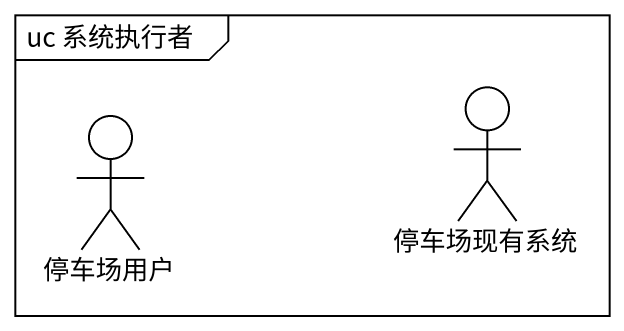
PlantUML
@startuml
mainframe uc 系统执行者
actor 停车场用户
actor 停车场现有系统
@enduml
